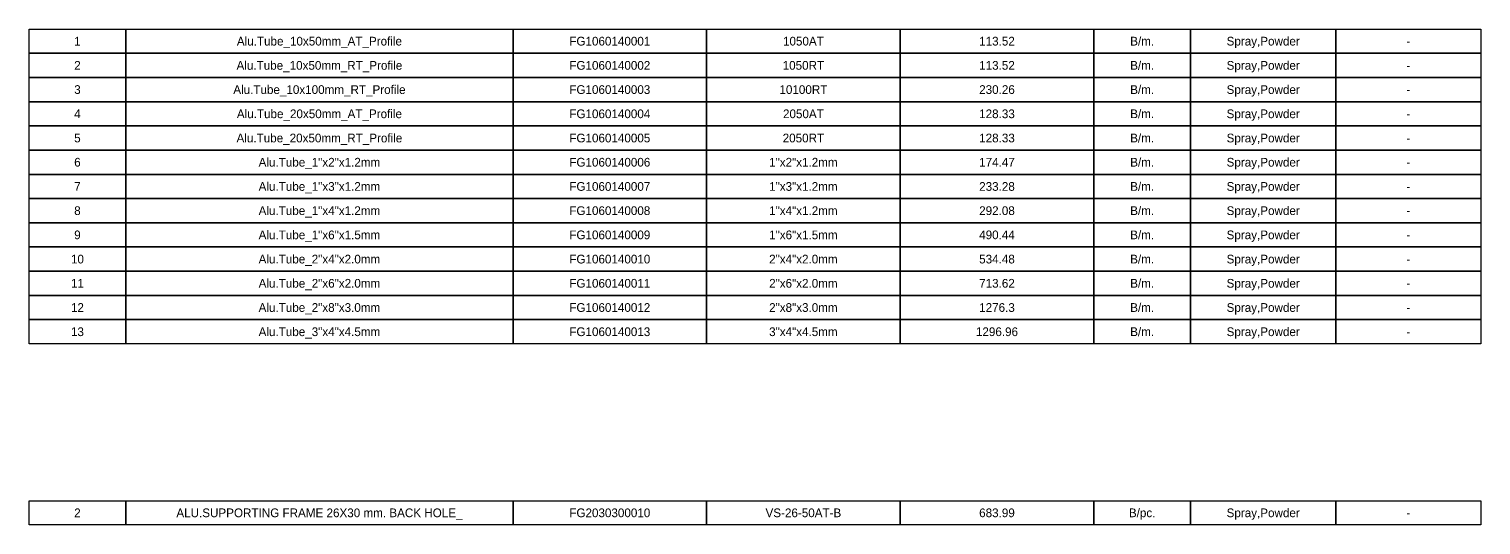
# Model space of a CAD drawing. Header units: millimetres. Extents: x -244126 to 368105, y -173968 to 259060.
# Drawn here: x 161722 to 163222, y 254038 to 254550 of the extents above; entities that cross this region are included whole.
import ezdxf
from ezdxf.enums import TextEntityAlignment as Align

# ---------------------------------------------------------------- set-up
doc = ezdxf.new("R2010")
doc.units = ezdxf.units.MM
doc.header["$MEASUREMENT"] = 0
doc.layers.add('002 - STRUCTURAL STEEL', color=4, linetype='Continuous')
doc.layers.add('A04_TUBE SERIES', color=7, linetype='Continuous')
doc.styles.add('TA', font='Cordia New.ttf', dxfattribs={"height": 4.5})

# ---------------------------------------------------------------- blocks, each defined once
blk = doc.blocks.new('*U4914')
at = {"layer": '002 - STRUCTURAL STEEL', "color": 0, "linetype": 'ByBlock'}
blk.add_lwpolyline([(0, 5), (20, 5), (20, 0), (0, 0)], close=True, dxfattribs=at)
blk = doc.blocks.new('*U4911')
at = {"layer": '002 - STRUCTURAL STEEL', "color": 0, "linetype": 'ByBlock'}
blk.add_lwpolyline([(0, 5), (80, 5), (80, 0), (0, 0)], close=True, dxfattribs=at)
blk = doc.blocks.new('*U4913')
at = {"layer": '002 - STRUCTURAL STEEL', "color": 0, "linetype": 'ByBlock'}
blk.add_lwpolyline([(0, 5), (40, 5), (40, 0), (0, 0)], close=True, dxfattribs=at)
blk = doc.blocks.new('*U4915')
at = {"layer": '002 - STRUCTURAL STEEL', "color": 0, "linetype": 'ByBlock'}
blk.add_lwpolyline([(0, 5), (30, 5), (30, 0), (0, 0)], close=True, dxfattribs=at)
blk = doc.blocks.new('*U2988')
at = {"color": 0}
for name, p in [('*U4914', (0, -5)), ('*U4911', (20, -5)), ('*U4913', (100, -5)), ('*U4913', (140, -5)), ('*U4913', (180, -5)), ('*U4914', (220, -5)), ('*U4915', (240, -5)), ('*U4915', (270, -5))]:
    blk.add_blockref(name, p, dxfattribs=at)
at = {"layer": 'A04_TUBE SERIES', "color": 0, "style": 'TA'}
for tag, p in [('ITEM_VALUE', (10, -2.5)), ('PRODUCT_NAME_VALUE', (60, -2.5)), ('ITEM_NUMBER_VALUE', (120, -2.5)), ('PRODUCT_CODE_VALUE', (160, -2.5)), ('SELLING_PRICE_VALUE', (200, -2.5)), ('UNIT_VALUE', (230, -2.5)), ('TYPE_OF_COLOR_VALUE', (255, -2.5)), ('SECTION_VALUE', (285, -2.5))]:
    blk.add_attdef(tag, text='', height=1.8, dxfattribs=at).set_placement(p, align=Align.MIDDLE_CENTER)
blk = doc.blocks.new('000 - DAYNAMIC_DATA_FAMELINE_PRICE_LIST')
at = {"color": 0}
for name, p in [('*U4914', (0, -5)), ('*U4911', (20, -5)), ('*U4913', (100, -5)), ('*U4913', (140, -5)), ('*U4913', (180, -5)), ('*U4914', (220, -5)), ('*U4915', (240, -5)), ('*U4915', (270, -5))]:
    blk.add_blockref(name, p, dxfattribs=at)
at = {"layer": 'A04_TUBE SERIES', "color": 0, "style": 'TA'}
for tag, p in [('ITEM_VALUE', (10, -2.5)), ('PRODUCT_NAME_VALUE', (60, -2.5)), ('ITEM_NUMBER_VALUE', (120, -2.5)), ('PRODUCT_CODE_VALUE', (160, -2.5)), ('SELLING_PRICE_VALUE', (200, -2.5)), ('UNIT_VALUE', (230, -2.5)), ('TYPE_OF_COLOR_VALUE', (255, -2.5)), ('SECTION_VALUE', (285, -2.5))]:
    blk.add_attdef(tag, text='', height=1.8, dxfattribs=at).set_placement(p, align=Align.MIDDLE_CENTER)

msp = doc.modelspace()

# ---------------------------------------------------------------- block references
at = {"layer": 'A04_TUBE SERIES', "color": 3, "xscale": 5, "yscale": 5, "zscale": 5}
for name, p, values in [('*U2988', (161721.80673, 254550.29457), {'ITEM_VALUE': '1', 'PRODUCT_NAME_VALUE': 'Alu.Tube_10x50mm_AT_Profile', 'ITEM_NUMBER_VALUE': 'FG1060140001', 'PRODUCT_CODE_VALUE': '1050AT', 'SELLING_PRICE_VALUE': '113.52', 'UNIT_VALUE': 'B/m.', 'TYPE_OF_COLOR_VALUE': 'Spray,Powder', 'SECTION_VALUE': '-'}), ('*U2988', (161721.80673, 254525.29457), {'ITEM_VALUE': '2', 'PRODUCT_NAME_VALUE': 'Alu.Tube_10x50mm_RT_Profile', 'ITEM_NUMBER_VALUE': 'FG1060140002', 'PRODUCT_CODE_VALUE': '1050RT', 'SELLING_PRICE_VALUE': '113.52', 'UNIT_VALUE': 'B/m.', 'TYPE_OF_COLOR_VALUE': 'Spray,Powder', 'SECTION_VALUE': '-'}), ('*U2988', (161721.80673, 254500.29457), {'ITEM_VALUE': '3', 'PRODUCT_NAME_VALUE': 'Alu.Tube_10x100mm_RT_Profile', 'ITEM_NUMBER_VALUE': 'FG1060140003', 'PRODUCT_CODE_VALUE': '10100RT', 'SELLING_PRICE_VALUE': '230.26', 'UNIT_VALUE': 'B/m.', 'TYPE_OF_COLOR_VALUE': 'Spray,Powder', 'SECTION_VALUE': '-'}), ('*U2988', (161721.80673, 254475.29457), {'ITEM_VALUE': '4', 'PRODUCT_NAME_VALUE': 'Alu.Tube_20x50mm_AT_Profile', 'ITEM_NUMBER_VALUE': 'FG1060140004', 'PRODUCT_CODE_VALUE': '2050AT', 'SELLING_PRICE_VALUE': '128.33', 'UNIT_VALUE': 'B/m.', 'TYPE_OF_COLOR_VALUE': 'Spray,Powder', 'SECTION_VALUE': '-'}), ('*U2988', (161721.80673, 254450.29457), {'ITEM_VALUE': '5', 'PRODUCT_NAME_VALUE': 'Alu.Tube_20x50mm_RT_Profile', 'ITEM_NUMBER_VALUE': 'FG1060140005', 'PRODUCT_CODE_VALUE': '2050RT', 'SELLING_PRICE_VALUE': '128.33', 'UNIT_VALUE': 'B/m.', 'TYPE_OF_COLOR_VALUE': 'Spray,Powder', 'SECTION_VALUE': '-'}), ('*U2988', (161721.80673, 254425.29457), {'ITEM_VALUE': '6', 'PRODUCT_NAME_VALUE': 'Alu.Tube_1"x2"x1.2mm', 'ITEM_NUMBER_VALUE': 'FG1060140006', 'PRODUCT_CODE_VALUE': '1"x2"x1.2mm', 'SELLING_PRICE_VALUE': '174.47', 'UNIT_VALUE': 'B/m.', 'TYPE_OF_COLOR_VALUE': 'Spray,Powder', 'SECTION_VALUE': '-'}), ('*U2988', (161721.80673, 254400.29457), {'ITEM_VALUE': '7', 'PRODUCT_NAME_VALUE': 'Alu.Tube_1"x3"x1.2mm', 'ITEM_NUMBER_VALUE': 'FG1060140007', 'PRODUCT_CODE_VALUE': '1"x3"x1.2mm', 'SELLING_PRICE_VALUE': '233.28', 'UNIT_VALUE': 'B/m.', 'TYPE_OF_COLOR_VALUE': 'Spray,Powder', 'SECTION_VALUE': '-'}), ('*U2988', (161721.80673, 254375.29457), {'ITEM_VALUE': '8', 'PRODUCT_NAME_VALUE': 'Alu.Tube_1"x4"x1.2mm', 'ITEM_NUMBER_VALUE': 'FG1060140008', 'PRODUCT_CODE_VALUE': '1"x4"x1.2mm', 'SELLING_PRICE_VALUE': '292.08', 'UNIT_VALUE': 'B/m.', 'TYPE_OF_COLOR_VALUE': 'Spray,Powder', 'SECTION_VALUE': '-'}), ('*U2988', (161721.80673, 254350.29457), {'ITEM_VALUE': '9', 'PRODUCT_NAME_VALUE': 'Alu.Tube_1"x6"x1.5mm', 'ITEM_NUMBER_VALUE': 'FG1060140009', 'PRODUCT_CODE_VALUE': '1"x6"x1.5mm', 'SELLING_PRICE_VALUE': '490.44', 'UNIT_VALUE': 'B/m.', 'TYPE_OF_COLOR_VALUE': 'Spray,Powder', 'SECTION_VALUE': '-'}), ('*U2988', (161721.80673, 254325.29457), {'ITEM_VALUE': '10', 'PRODUCT_NAME_VALUE': 'Alu.Tube_2"x4"x2.0mm', 'ITEM_NUMBER_VALUE': 'FG1060140010', 'PRODUCT_CODE_VALUE': '2"x4"x2.0mm', 'SELLING_PRICE_VALUE': '534.48', 'UNIT_VALUE': 'B/m.', 'TYPE_OF_COLOR_VALUE': 'Spray,Powder', 'SECTION_VALUE': '-'}), ('*U2988', (161721.80673, 254250.29457), {'ITEM_VALUE': '13', 'PRODUCT_NAME_VALUE': 'Alu.Tube_3"x4"x4.5mm', 'ITEM_NUMBER_VALUE': 'FG1060140013', 'PRODUCT_CODE_VALUE': '3"x4"x4.5mm', 'SELLING_PRICE_VALUE': '1296.96', 'UNIT_VALUE': 'B/m.', 'TYPE_OF_COLOR_VALUE': 'Spray,Powder', 'SECTION_VALUE': '-'}), ('000 - DAYNAMIC_DATA_FAMELINE_PRICE_LIST', (161721.80673, 254063.31395), {'ITEM_VALUE': '2', 'PRODUCT_NAME_VALUE': 'ALU.SUPPORTING FRAME 26X30 mm. BACK HOLE_', 'ITEM_NUMBER_VALUE': 'FG2030300010', 'PRODUCT_CODE_VALUE': 'VS-26-50AT-B', 'SELLING_PRICE_VALUE': '683.99', 'UNIT_VALUE': 'B/pc.', 'TYPE_OF_COLOR_VALUE': 'Spray,Powder', 'SECTION_VALUE': '-'})]:
    msp.add_blockref(name, p, dxfattribs=at).add_auto_attribs(values)
at = {"layer": 'A04_TUBE SERIES', "color": 1, "xscale": 5, "yscale": 5, "zscale": 5}
for p, values in [((161721.80673, 254300.29457), {'ITEM_VALUE': '11', 'PRODUCT_NAME_VALUE': 'Alu.Tube_2"x6"x2.0mm', 'ITEM_NUMBER_VALUE': 'FG1060140011', 'PRODUCT_CODE_VALUE': '2"x6"x2.0mm', 'SELLING_PRICE_VALUE': '713.62', 'UNIT_VALUE': 'B/m.', 'TYPE_OF_COLOR_VALUE': 'Spray,Powder', 'SECTION_VALUE': '-'}), ((161721.80673, 254275.29457), {'ITEM_VALUE': '12', 'PRODUCT_NAME_VALUE': 'Alu.Tube_2"x8"x3.0mm', 'ITEM_NUMBER_VALUE': 'FG1060140012', 'PRODUCT_CODE_VALUE': '2"x8"x3.0mm', 'SELLING_PRICE_VALUE': '1276.3', 'UNIT_VALUE': 'B/m.', 'TYPE_OF_COLOR_VALUE': 'Spray,Powder', 'SECTION_VALUE': '-'})]:
    msp.add_blockref('*U2988', p, dxfattribs=at).add_auto_attribs(values)

doc.saveas('drawing.dxf')
